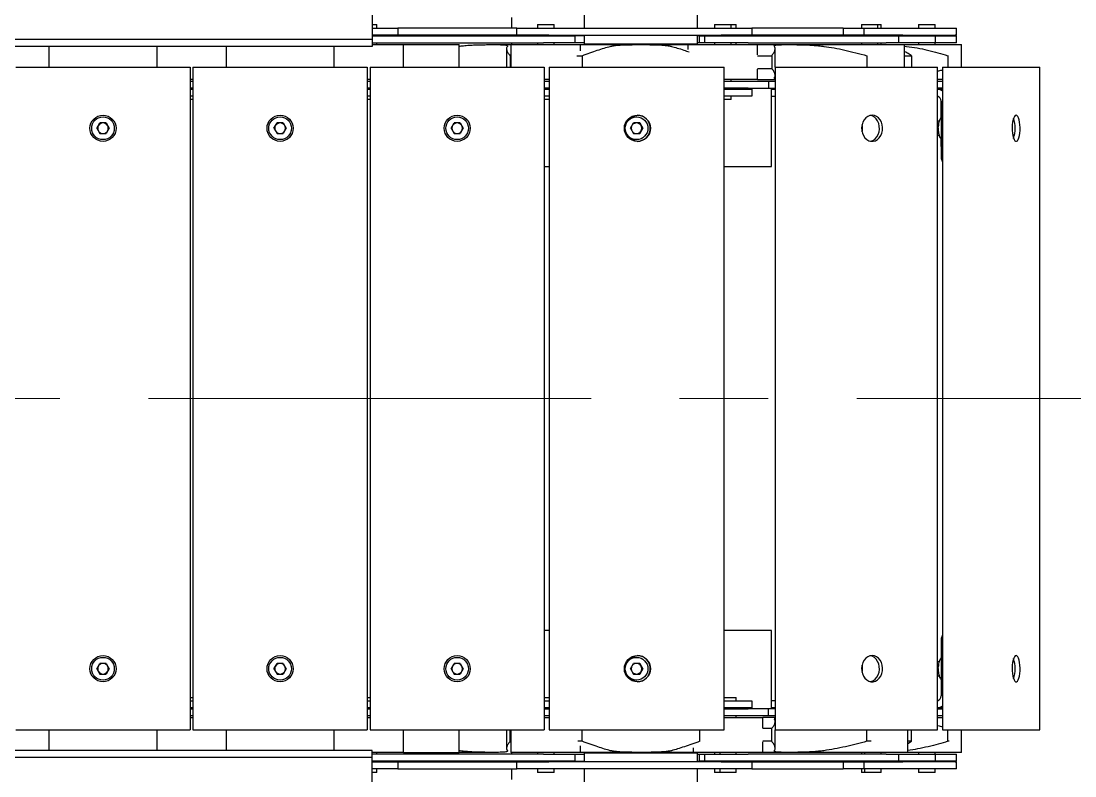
# Model space of a CAD drawing. Header units: millimetres. Extents: x 0 to 11880, y 0 to 8400.
# Drawn here: x 10471 to 11076, y 4562 to 4995 of the extents above; entities that cross this region are included whole.
import ezdxf

# ---------------------------------------------------------------- set-up
doc = ezdxf.new("R2010")
doc.units = ezdxf.units.MM
doc.header["$LTSCALE"] = 20
doc.linetypes.add('CENTERX2', pattern=[20.32, 12.7, -2.54, 2.54, -2.54])
doc.layers.add('ANNOTAZIONI', color=7, linetype='Continuous')

msp = doc.modelspace()

# ---------------------------------------------------------------- linework, layer by layer
at = {"color": 7, "linetype": 'Continuous', "lineweight": 25}
for p, q in [((10859.48, 4990.65), (10859.48, 5009.44)), ((10672.78, 5001.15), (10672.78, 4988.15)), ((10794.48, 5002.19), (10794.48, 4990.65)), ((10752.78, 4996.65), (10752.78, 4990.65)), ((10672.78, 4992.65), (10675.53, 4992.65)), ((10672.78, 4990.65), (10687.46, 4990.65)), ((10672.78, 4988.15), (10672.78, 4984.15)), ((10675.53, 4990.65), (10675.53, 4992.65)), ((10755.71, 4990.65), (10687.46, 4990.65)), ((10687.46, 4990.65), (10687.46, 4986.65)), ((10755.71, 4986.65), (10755.71, 4990.65)), ((10755.71, 4990.65), (10774.15, 4990.65)), ((10767.63, 4992.65), (10767.63, 4990.65)), ((10767.63, 4992.65), (10772.38, 4992.65)), ((10772.38, 4992.65), (10777.13, 4992.65)), ((10774.15, 4990.65), (10873.1, 4990.65)), ((10777.13, 4990.65), (10777.13, 4992.65)), ((10777.13, 4992.65), (10777.14, 4992.65)), ((10777.14, 4990.65), (10777.14, 4992.65)), ((10869.21, 4992.65), (10869.21, 4990.65)), ((10869.21, 4992.65), (10874.08, 4992.65)), ((10873.1, 4990.65), (10890.64, 4990.65)), ((10874.08, 4992.65), (10878.71, 4992.65)), ((10878.71, 4990.65), (10878.71, 4992.65)), ((10878.71, 4992.65), (10881.73, 4992.65)), ((10881.73, 4990.65), (10881.73, 4992.65)), ((10890.64, 4990.65), (10890.64, 4986.65)), ((10942.98, 4990.65), (10890.64, 4990.65)), ((10942.98, 4990.65), (10942.98, 4986.65)), ((10942.98, 4990.65), (10955.03, 4990.65)), ((10953.5, 4992.65), (10953.5, 4990.65)), ((10953.5, 4992.65), (10961.1, 4992.65)), ((10955.03, 4986.65), (10955.03, 4990.65)), ((10955.03, 4990.65), (10977.18, 4990.65)), ((10961.1, 4992.65), (10963, 4992.65)), ((10963, 4990.65), (10963, 4992.65)), ((10963, 4992.65), (10964.86, 4992.65)), ((10964.86, 4990.65), (10964.86, 4992.65)), ((10977.18, 4990.65), (11007.28, 4990.65)), ((10986.26, 4992.65), (10986.26, 4990.65)), ((10986.26, 4992.65), (10995.53, 4992.65)), ((10995.53, 4992.65), (10995.76, 4992.65)), ((10995.76, 4990.65), (10995.76, 4992.65)), ((11007.28, 4990.65), (11008.13, 4990.65)), ((11008.13, 4986.65), (11008.13, 4990.65)), ((10672.78, 4984.15), (6107.78, 4984.15)), ((10687.46, 4986.65), (10672.78, 4986.65)), ((10672.78, 4986.15), (10771.07, 4986.15)), ((10672.78, 4984.15), (10672.78, 4980.15)), ((10672.78, 4982.15), (10771.07, 4982.15)), ((10675.53, 4986.15), (10675.53, 4986.65)), ((10675.53, 4981.15), (10675.53, 4982.15)), ((10755.71, 4986.65), (10687.46, 4986.65)), ((10752.78, 4986.65), (10752.78, 4986.15)), ((10752.78, 4982.15), (10752.78, 4981.15)), ((10774.15, 4986.65), (10755.71, 4986.65)), ((10767.63, 4986.65), (10767.63, 4986.15)), ((10767.63, 4982.15), (10767.63, 4981.15)), ((10771.07, 4986.15), (10789.06, 4986.15)), ((10789.06, 4982.15), (10771.07, 4982.15)), ((10774.15, 4986.65), (10873.1, 4986.65)), ((10777.13, 4986.15), (10777.13, 4986.65)), ((10777.13, 4981.15), (10777.13, 4982.15)), ((10777.14, 4986.15), (10777.14, 4986.65)), ((10777.14, 4981.15), (10777.14, 4982.15)), ((10794.48, 4986.15), (10789.06, 4986.15)), ((10789.06, 4986.15), (10789.06, 4982.15)), ((10794.48, 4982.15), (10789.06, 4982.15)), ((10794.48, 4986.65), (10794.48, 4981.65)), ((10859.48, 4981.65), (10859.48, 4986.65)), ((10860.33, 4986.15), (10859.48, 4986.15)), ((10860.33, 4982.15), (10859.48, 4982.15)), ((10860.33, 4986.15), (10860.33, 4982.15)), ((10860.33, 4986.15), (10863.64, 4986.15)), ((10863.64, 4982.15), (10860.33, 4982.15)), ((10863.64, 4982.15), (10863.64, 4986.15)), ((10863.64, 4986.15), (10888.54, 4986.15)), ((10888.54, 4982.15), (10863.64, 4982.15)), ((10869.21, 4986.65), (10869.21, 4986.15)), ((10869.21, 4982.15), (10869.21, 4981.15)), ((10890.64, 4986.65), (10873.1, 4986.65)), ((10878.71, 4986.15), (10878.71, 4986.65)), ((10878.71, 4981.15), (10878.71, 4982.15)), ((10881.73, 4986.15), (10881.73, 4986.65)), ((10881.73, 4981.15), (10881.73, 4982.15)), ((10888.54, 4986.15), (10967.71, 4986.15)), ((10888.54, 4982.15), (10967.71, 4982.15)), ((10942.98, 4986.65), (10890.64, 4986.65)), ((10955.03, 4986.65), (10942.98, 4986.65)), ((10953.5, 4986.65), (10953.5, 4986.15)), ((10953.5, 4982.15), (10953.5, 4981.15)), ((10977.18, 4986.65), (10955.03, 4986.65)), ((10963, 4986.15), (10963, 4986.65)), ((10963, 4981.15), (10963, 4982.15)), ((10964.86, 4986.15), (10964.86, 4986.65)), ((10964.86, 4981.15), (10964.86, 4982.15)), ((10967.71, 4986.15), (10974.91, 4986.15)), ((10974.91, 4982.15), (10967.71, 4982.15)), ((10974.91, 4982.15), (10974.91, 4986.15)), ((10974.91, 4986.15), (10996.08, 4986.15)), ((10996.08, 4982.15), (10974.91, 4982.15)), ((10977.18, 4986.65), (11007.28, 4986.65)), ((10986.26, 4986.65), (10986.26, 4986.15)), ((10986.26, 4982.15), (10986.26, 4981.15)), ((10995.76, 4986.15), (10995.76, 4986.65)), ((10995.76, 4981.15), (10995.76, 4982.15)), ((10996.08, 4982.15), (10996.08, 4986.15)), ((10996.08, 4986.15), (11008.13, 4986.15)), ((11008.13, 4982.15), (10996.08, 4982.15)), ((11008.13, 4986.65), (11007.28, 4986.65)), ((11008.13, 4982.15), (11008.13, 4986.15)), ((10672.78, 4980.15), (6107.78, 4980.15)), ((10487.58, 4968.15), (10487.58, 4980.15)), ((10549.18, 4980.15), (10549.18, 4968.15)), ((10589.18, 4968.15), (10589.18, 4980.15)), ((10650.78, 4980.15), (10650.78, 4968.15)), ((10672.78, 4981.15), (10690.78, 4981.15)), ((10690.78, 4968.15), (10690.78, 4981.15)), ((10690.78, 4981.15), (10722.78, 4981.15)), ((10722.78, 4968.15), (10722.78, 4981.15)), ((10742.11, 4981.15), (10752.39, 4981.15)), ((10749.91, 4978.82), (10749.91, 4968.15)), ((10752.38, 4981.15), (10752.38, 4968.15)), ((10752.38, 4981.15), (10772.38, 4981.15)), ((10772.38, 4981.15), (10792.38, 4981.15)), ((10792.38, 4977.67), (10792.38, 4981.15)), ((10792.39, 4981.15), (10826.98, 4981.15)), ((10794.48, 4981.65), (10794.98, 4981.15)), ((10794.48, 4981.65), (10859.48, 4981.65)), ((10826.98, 4981.15), (10853.96, 4981.15)), ((10853.96, 4981.15), (10853.96, 4978.35)), ((10853.96, 4981.15), (10874.48, 4981.15)), ((10858.98, 4981.15), (10859.48, 4981.65)), ((10874.48, 4981.15), (10893.96, 4981.15)), ((10893.96, 4975.19), (10893.96, 4981.15)), ((10893.96, 4981.15), (10911.85, 4981.15)), ((10903.57, 4980.16), (10903.53, 4980.38)), ((10904.04, 4968.15), (10904.04, 4978.82)), ((10911.85, 4981.15), (10938.25, 4981.15)), ((10938.25, 4981.15), (10938.25, 4980.76)), ((10938.25, 4981.15), (10970.26, 4981.15)), ((10970.26, 4981.15), (10978.25, 4981.15)), ((10978.25, 4968.15), (10978.25, 4981.15)), ((10978.25, 4981.15), (11010.06, 4981.15)), ((10978.25, 4980.29), (10979.3, 4980.16)), ((11010.06, 4981.15), (11011.01, 4981.15)), ((11011.01, 4968.15), (11011.01, 4981.15)), ((10751.93, 4974.8), (10752.38, 4974.8)), ((10751.93, 4974.8), (10751.93, 4968.15)), ((10790.17, 4974.8), (10793.22, 4974.8)), ((10793.22, 4974.8), (10793.22, 4968.15)), ((10893.92, 4974.8), (10902.02, 4974.8)), ((10902.02, 4974.8), (10902.02, 4967.5)), ((10956.65, 4974.8), (10956.65, 4968.15)), ((10978.25, 4974.8), (10982.17, 4974.8)), ((10982.17, 4974.8), (10982.17, 4968.15)), ((11003.03, 4974.8), (11003.53, 4974.8)), ((11003.03, 4974.8), (11003.03, 4968.15)), ((10468.38, 4968.15), (10474.38, 4968.15)), ((10474.38, 4968.15), (10562.38, 4968.15)), ((10562.38, 4968.15), (10568.38, 4968.15)), ((10568.38, 4968.15), (10568.38, 4588.15)), ((10569.98, 4968.15), (10569.98, 4588.15)), ((10569.98, 4968.15), (10575.98, 4968.15)), ((10575.98, 4968.15), (10663.98, 4968.15)), ((10663.98, 4968.15), (10669.98, 4968.15)), ((10669.98, 4968.15), (10669.98, 4588.15)), ((10671.58, 4968.15), (10671.58, 4588.15)), ((10671.58, 4968.15), (10677.58, 4968.15)), ((10677.58, 4968.15), (10765.58, 4968.15)), ((10765.58, 4968.15), (10771.58, 4968.15)), ((10771.58, 4968.15), (10771.58, 4588.15)), ((10774.37, 4968.15), (10774.37, 4588.15)), ((10774.37, 4968.15), (10774.38, 4968.15)), ((10774.38, 4968.15), (10774.84, 4968.15)), ((10774.84, 4968.15), (10780.99, 4968.15)), ((10780.99, 4968.15), (10868.96, 4968.15)), ((10868.96, 4968.15), (10874.81, 4968.15)), ((10874.81, 4588.15), (10874.81, 4968.15)), ((10893.92, 4967.5), (10902.02, 4967.5)), ((10893.96, 4961.15), (10893.96, 4967.1)), ((10904.03, 4968.15), (10904.03, 4588.15)), ((10904.03, 4968.15), (10905.24, 4968.15)), ((10905.24, 4968.15), (10916.04, 4968.15)), ((10916.04, 4968.15), (10924.44, 4968.15)), ((10924.44, 4968.15), (10994.83, 4968.15)), ((10994.83, 4968.15), (10997.23, 4968.15)), ((10997.23, 4588.15), (10997.23, 4968.15)), ((11000, 4968.15), (11000, 4588.15)), ((11000, 4968.15), (11004.17, 4968.15)), ((11004.17, 4968.15), (11021.32, 4968.15)), ((11021.32, 4968.15), (11028.86, 4968.15)), ((11028.86, 4968.15), (11055.62, 4968.15)), ((11055.62, 4968.15), (11055.91, 4968.15)), ((11055.91, 4588.15), (11055.91, 4968.15)), ((10569.98, 4961.15), (10568.38, 4961.15)), ((10568.38, 4960.15), (10569.98, 4960.15)), ((10671.57, 4961.15), (10669.98, 4961.15)), ((10669.98, 4960.15), (10671.58, 4960.15)), ((10774.37, 4961.15), (10771.57, 4961.15)), ((10771.58, 4960.15), (10774.37, 4960.15)), ((10893.96, 4961.15), (10874.8, 4961.15)), ((10874.81, 4960.15), (10888.53, 4960.15)), ((10878.71, 4960.15), (10878.71, 4961.15)), ((10888.53, 4960.15), (10900.13, 4960.15)), ((10893.96, 4961.15), (10904.03, 4961.15)), ((10900.13, 4960.15), (10900.13, 4956.15)), ((10900.13, 4960.15), (10904.03, 4960.15)), ((10904.03, 4961.52), (10903.68, 4961.63)), ((10999.99, 4961.15), (10997.22, 4961.15)), ((10997.22, 4960.15), (10999.99, 4960.15)), ((10999.99, 4961.15), (10999.99, 4960.15)), ((10569.97, 4956.15), (10568.37, 4956.15)), ((10568.37, 4955.65), (10569.97, 4955.65)), ((10671.58, 4956.15), (10669.98, 4956.15)), ((10669.98, 4955.65), (10671.58, 4955.65)), ((10774.37, 4956.15), (10771.58, 4956.15)), ((10771.58, 4955.65), (10774.14, 4955.65)), ((10774.14, 4955.65), (10774.37, 4955.65)), ((10888.53, 4956.15), (10874.81, 4956.15)), ((10874.81, 4955.65), (10890.65, 4955.65)), ((10878.71, 4955.65), (10878.71, 4956.15)), ((10888.53, 4956.15), (10900.13, 4956.15)), ((10890.65, 4955.65), (10890.65, 4951.65)), ((10900.13, 4956.15), (10904.03, 4956.15)), ((10901.98, 4911.15), (10901.98, 4956.15)), ((10901.98, 4955.65), (10904.03, 4955.65)), ((10904.03, 4956.15), (10904.03, 4955.65)), ((10999.99, 4956.15), (10997.22, 4956.15)), ((10997.23, 4955.65), (11000, 4955.65)), ((10569.97, 4951.65), (10568.37, 4951.65)), ((10569.97, 4949.65), (10568.37, 4949.65)), ((10569.97, 4949.65), (10569.97, 4606.65)), ((10671.57, 4949.65), (10669.97, 4949.65)), ((10671.58, 4951.65), (10669.98, 4951.65)), ((10671.57, 4949.65), (10671.57, 4606.65)), ((10774.14, 4951.65), (10771.58, 4951.65)), ((10774.37, 4949.65), (10771.58, 4949.65)), ((10774.14, 4951.65), (10774.37, 4951.65)), ((10890.65, 4951.65), (10874.81, 4951.65)), ((10878.71, 4949.65), (10874.81, 4949.65)), ((10878.71, 4949.65), (10878.71, 4951.65)), ((10901.98, 4951.65), (10904.03, 4951.65)), ((10904.03, 4951.65), (10904.03, 4604.65)), ((10999.21, 4939.23), (10999.21, 4948.77)), ((10999.21, 4948.65), (10999.21, 4918.15)), ((10514.86, 4933.15), (10516.62, 4936.19)), ((10520.14, 4936.19), (10516.62, 4936.19)), ((10520.14, 4936.19), (10521.9, 4933.15)), ((10616.46, 4933.15), (10618.22, 4936.19)), ((10621.74, 4936.19), (10618.22, 4936.19)), ((10621.74, 4936.19), (10623.5, 4933.15)), ((10718.06, 4933.15), (10719.82, 4936.19)), ((10723.34, 4936.19), (10719.82, 4936.19)), ((10723.34, 4936.19), (10725.1, 4933.15)), ((10821.01, 4933.15), (10822.77, 4936.19)), ((10826.29, 4936.19), (10822.77, 4936.19)), ((10824.52, 4939.65), (10824.32, 4939.65)), ((10826.19, 4936.19), (10827.07, 4934.67)), ((10826.29, 4936.19), (10828.05, 4933.15)), ((10827.07, 4934.67), (10827.94, 4933.15)), ((10998.07, 4937.15), (10997.23, 4937.15)), ((10514.86, 4933.15), (10516.62, 4930.1)), ((10516.62, 4930.1), (10520.14, 4930.1)), ((10521.9, 4933.15), (10520.14, 4930.1)), ((10616.46, 4933.15), (10618.22, 4930.1)), ((10618.22, 4930.1), (10621.74, 4930.1)), ((10623.5, 4933.15), (10621.74, 4930.1)), ((10718.06, 4933.15), (10719.82, 4930.1)), ((10719.82, 4930.1), (10723.34, 4930.1)), ((10725.1, 4933.15), (10723.34, 4930.1)), ((10821.01, 4933.15), (10822.77, 4930.1)), ((10822.77, 4930.1), (10826.29, 4930.1)), ((10827.07, 4931.62), (10826.19, 4930.1)), ((10828.05, 4933.15), (10826.29, 4930.1)), ((10827.94, 4933.15), (10827.07, 4931.62)), ((10827.94, 4933.15), (10828.05, 4933.15)), ((10997.23, 4929.15), (10998.06, 4929.15)), ((10824.32, 4926.65), (10824.52, 4926.65)), ((10999.21, 4922.65), (10999.21, 4927.06)), ((10999.21, 4922.65), (10999.21, 4922.36)), ((10771.57, 4911.15), (10774.37, 4911.15)), ((10774.37, 4911.15), (10774.37, 4645.15)), ((10874.8, 4911.15), (10901.98, 4911.15)), ((10999.99, 4913.77), (10999.99, 4642.53)), ((10774.37, 4645.15), (10771.57, 4645.15)), ((10901.98, 4645.15), (10874.8, 4645.15)), ((10901.98, 4600.15), (10901.98, 4645.15)), ((10999.21, 4638.15), (10999.21, 4607.65)), ((10514.86, 4623.15), (10516.62, 4626.19)), ((10520.14, 4626.19), (10516.62, 4626.19)), ((10520.14, 4626.19), (10521.9, 4623.15)), ((10616.46, 4623.15), (10618.22, 4626.19)), ((10621.74, 4626.19), (10618.22, 4626.19)), ((10621.74, 4626.19), (10623.5, 4623.15)), ((10718.06, 4623.15), (10719.82, 4626.19)), ((10723.34, 4626.19), (10719.82, 4626.19)), ((10723.34, 4626.19), (10725.1, 4623.15)), ((10821.01, 4623.15), (10822.77, 4626.19)), ((10826.29, 4626.19), (10822.77, 4626.19)), ((10824.52, 4629.65), (10824.32, 4629.65)), ((10826.19, 4626.19), (10827.07, 4624.67)), ((10826.29, 4626.19), (10828.05, 4623.15)), ((10998.07, 4627.15), (10997.23, 4627.15)), ((10514.86, 4623.15), (10516.62, 4620.1)), ((10516.62, 4620.1), (10520.14, 4620.1)), ((10521.9, 4623.15), (10520.14, 4620.1)), ((10616.46, 4623.15), (10618.22, 4620.1)), ((10618.22, 4620.1), (10621.74, 4620.1)), ((10623.5, 4623.15), (10621.74, 4620.1)), ((10718.06, 4623.15), (10719.82, 4620.1)), ((10719.82, 4620.1), (10723.34, 4620.1)), ((10725.1, 4623.15), (10723.34, 4620.1)), ((10821.01, 4623.15), (10822.77, 4620.1)), ((10822.77, 4620.1), (10826.29, 4620.1)), ((10827.07, 4621.62), (10826.19, 4620.1)), ((10828.05, 4623.15), (10826.29, 4620.1)), ((10827.07, 4624.67), (10827.94, 4623.15)), ((10827.94, 4623.15), (10827.07, 4621.62)), ((10827.94, 4623.15), (10828.05, 4623.15)), ((10824.32, 4616.65), (10824.52, 4616.65)), ((10997.23, 4619.15), (10998.06, 4619.15)), ((10568.37, 4606.65), (10569.97, 4606.65)), ((10568.37, 4604.65), (10569.97, 4604.65)), ((10669.97, 4606.65), (10671.57, 4606.65)), ((10669.98, 4604.65), (10671.58, 4604.65)), ((10771.58, 4606.65), (10774.37, 4606.65)), ((10771.58, 4604.65), (10774.14, 4604.65)), ((10774.37, 4604.65), (10774.14, 4604.65)), ((10874.81, 4606.65), (10881.73, 4606.65)), ((10874.81, 4604.65), (10890.65, 4604.65)), ((10881.73, 4604.65), (10881.73, 4606.65)), ((10890.65, 4604.65), (10890.65, 4600.65)), ((10904.03, 4604.65), (10901.98, 4604.65)), ((10569.97, 4600.65), (10568.37, 4600.65)), ((10568.37, 4600.15), (10569.97, 4600.15)), ((10569.98, 4596.15), (10568.38, 4596.15)), ((10568.38, 4595.15), (10569.98, 4595.15)), ((10671.58, 4600.65), (10669.98, 4600.65)), ((10669.98, 4600.15), (10671.58, 4600.15)), ((10671.58, 4596.15), (10669.98, 4596.15)), ((10669.98, 4595.15), (10671.57, 4595.15)), ((10771.57, 4595.15), (10774.37, 4595.15)), ((10774.14, 4600.65), (10771.58, 4600.65)), ((10771.58, 4600.15), (10774.37, 4600.15)), ((10774.37, 4596.15), (10771.58, 4596.15)), ((10774.37, 4600.65), (10774.14, 4600.65)), ((10874.8, 4595.15), (10896.98, 4595.15)), ((10890.65, 4600.65), (10874.81, 4600.65)), ((10874.81, 4600.15), (10888.53, 4600.15)), ((10888.53, 4596.15), (10874.81, 4596.15)), ((10881.73, 4600.15), (10881.73, 4600.65)), ((10881.73, 4595.15), (10881.73, 4596.15)), ((10900.12, 4600.15), (10888.53, 4600.15)), ((10900.12, 4596.15), (10888.53, 4596.15)), ((10896.98, 4589.12), (10896.98, 4595.15)), ((10904.03, 4595.15), (10896.98, 4595.15)), ((10900.12, 4596.15), (10900.12, 4600.15)), ((10904.03, 4600.15), (10900.12, 4600.15)), ((10904.03, 4596.15), (10900.12, 4596.15)), ((10904.03, 4600.65), (10901.98, 4600.65)), ((10904.03, 4600.65), (10904.03, 4600.15)), ((10997.22, 4600.15), (10999.99, 4600.15)), ((10999.99, 4596.15), (10997.22, 4596.15)), ((10997.22, 4595.15), (10999.99, 4595.15)), ((11000, 4600.65), (10997.23, 4600.65)), ((10999.99, 4596.15), (10999.99, 4595.15)), ((10903.57, 4594.16), (10903.53, 4594.38)), ((10468.38, 4588.15), (10474.38, 4588.15)), ((10474.38, 4588.15), (10562.38, 4588.15)), ((10487.58, 4576.15), (10487.58, 4588.15)), ((10549.18, 4588.15), (10549.18, 4576.15)), ((10562.38, 4588.15), (10568.38, 4588.15)), ((10569.98, 4588.15), (10575.98, 4588.15)), ((10575.98, 4588.15), (10663.98, 4588.15)), ((10589.18, 4576.15), (10589.18, 4588.15)), ((10650.78, 4588.15), (10650.78, 4576.15)), ((10663.98, 4588.15), (10669.98, 4588.15)), ((10671.58, 4588.15), (10677.58, 4588.15)), ((10677.58, 4588.15), (10765.58, 4588.15)), ((10690.78, 4575.15), (10690.78, 4588.15)), ((10722.78, 4575.15), (10722.78, 4588.15)), ((10749.91, 4588.15), (10749.91, 4577.47)), ((10751.93, 4581.5), (10751.93, 4588.15)), ((10752.39, 4588.15), (10752.39, 4575.15)), ((10765.58, 4588.15), (10771.58, 4588.15)), ((10774.37, 4588.15), (10774.38, 4588.15)), ((10774.38, 4588.15), (10774.84, 4588.15)), ((10774.84, 4588.15), (10780.99, 4588.15)), ((10780.99, 4588.15), (10868.96, 4588.15)), ((10793.22, 4581.5), (10793.22, 4588.15)), ((10860.74, 4581.5), (10860.74, 4588.15)), ((10868.96, 4588.15), (10874.81, 4588.15)), ((10902.02, 4588.8), (10896.96, 4588.8)), ((10902.02, 4581.5), (10902.02, 4588.8)), ((10904.03, 4588.15), (10905.24, 4588.15)), ((10904.04, 4577.47), (10904.04, 4588.15)), ((10905.24, 4588.15), (10916.04, 4588.15)), ((10916.04, 4588.15), (10924.44, 4588.15)), ((10924.44, 4588.15), (10994.83, 4588.15)), ((10956.65, 4581.5), (10956.65, 4588.15)), ((10980.11, 4575.15), (10980.11, 4588.15)), ((10982.17, 4581.5), (10982.17, 4588.15)), ((10994.83, 4588.15), (10997.23, 4588.15)), ((11000, 4588.15), (11004.17, 4588.15)), ((11003.03, 4581.5), (11003.03, 4588.15)), ((11004.17, 4588.15), (11021.32, 4588.15)), ((11011.01, 4575.15), (11011.01, 4588.15)), ((11021.32, 4588.15), (11028.86, 4588.15)), ((11028.86, 4588.15), (11055.62, 4588.15)), ((11055.62, 4588.15), (11055.91, 4588.15)), ((10752.39, 4581.5), (10751.93, 4581.5)), ((10793.22, 4581.5), (10790.72, 4581.5)), ((10792.39, 4575.15), (10792.39, 4578.94)), ((10856.98, 4577.83), (10856.98, 4575.15)), ((10861.06, 4581.5), (10860.74, 4581.5)), ((10902.02, 4581.5), (10896.96, 4581.5)), ((10896.98, 4575.15), (10896.98, 4581.17)), ((10959.1, 4581.5), (10956.65, 4581.5)), ((10982.17, 4581.5), (10980.11, 4581.5)), ((10980.11, 4580.22), (10982.17, 4581.5)), ((11003.83, 4581.5), (11003.03, 4581.5)), ((10672.78, 4576.15), (6107.78, 4576.15)), ((10672.78, 4572.15), (6107.78, 4572.15)), ((10672.78, 4572.15), (10672.78, 4576.15)), ((10690.78, 4575.15), (10672.78, 4575.15)), ((10771.07, 4574.15), (10672.78, 4574.15)), ((10672.78, 4568.15), (10672.78, 4572.15)), ((10675.53, 4574.15), (10675.53, 4575.15)), ((10675.53, 4574.15), (10675.53, 4575.15)), ((10690.78, 4575.15), (10722.78, 4575.15)), ((10742.11, 4575.15), (10722.78, 4575.15)), ((10750.38, 4576.13), (10750.42, 4575.91)), ((10772.91, 4575.15), (10752.39, 4575.15)), ((10752.78, 4575.15), (10752.78, 4574.15)), ((10767.63, 4575.15), (10767.63, 4574.15)), ((10767.64, 4575.15), (10767.64, 4574.15)), ((10771.07, 4574.15), (10789.06, 4574.15)), ((10792.39, 4575.15), (10772.91, 4575.15)), ((10777.14, 4574.15), (10777.14, 4575.15)), ((10789.06, 4574.15), (10789.06, 4570.15)), ((10789.06, 4574.15), (10794.48, 4574.15)), ((10826.98, 4575.15), (10792.38, 4575.15)), ((10794.98, 4575.15), (10794.48, 4574.65)), ((10794.48, 4574.65), (10794.48, 4569.65)), ((10859.48, 4574.65), (10794.48, 4574.65)), ((10856.98, 4575.15), (10826.98, 4575.15)), ((10888.99, 4575.15), (10856.98, 4575.15)), ((10859.48, 4574.65), (10858.98, 4575.15)), ((10859.48, 4569.65), (10859.48, 4574.65)), ((10859.48, 4574.15), (10860.33, 4574.15)), ((10860.33, 4574.15), (10860.33, 4570.15)), ((10860.33, 4574.15), (10863.64, 4574.15)), ((10863.64, 4570.15), (10863.64, 4574.15)), ((10863.64, 4574.15), (10888.53, 4574.15)), ((10869.21, 4575.15), (10869.21, 4574.15)), ((10872.23, 4575.15), (10872.23, 4574.15)), ((10881.73, 4574.15), (10881.73, 4575.15)), ((10967.71, 4574.15), (10888.53, 4574.15)), ((10896.98, 4575.15), (10888.99, 4575.15)), ((10911.85, 4575.15), (10896.98, 4575.15)), ((10940.11, 4575.15), (10911.85, 4575.15)), ((10940.11, 4575.5), (10940.11, 4575.15)), ((10979.16, 4575.15), (10940.11, 4575.15)), ((10953.5, 4575.15), (10953.5, 4574.15)), ((10955.36, 4575.15), (10955.36, 4574.15)), ((10964.86, 4574.15), (10964.86, 4575.15)), ((10967.71, 4574.15), (10974.9, 4574.15)), ((10974.9, 4570.15), (10974.9, 4574.15)), ((10974.9, 4574.15), (10996.08, 4574.15)), ((10980.11, 4575.15), (10979.16, 4575.15)), ((11011.01, 4575.15), (10980.11, 4575.15)), ((10986.26, 4575.15), (10986.26, 4574.15)), ((10995.76, 4574.15), (10995.76, 4575.15)), ((10996.08, 4570.15), (10996.08, 4574.15)), ((10996.08, 4574.15), (11008.13, 4574.15)), ((11008.13, 4570.15), (11008.13, 4574.15)), ((10771.07, 4570.15), (10672.78, 4570.15)), ((10672.78, 4569.65), (10687.46, 4569.65)), ((10672.78, 4555.15), (10672.78, 4568.15)), ((10687.46, 4565.65), (10672.78, 4565.65)), ((10675.53, 4569.65), (10675.53, 4570.15)), ((10675.53, 4569.65), (10675.53, 4570.15)), ((10675.53, 4563.65), (10675.53, 4565.65)), ((10675.53, 4563.65), (10675.53, 4565.65)), ((10687.46, 4569.65), (10755.71, 4569.65)), ((10687.46, 4569.65), (10687.46, 4565.65)), ((10687.46, 4565.65), (10755.71, 4565.65)), ((10752.78, 4570.15), (10752.78, 4569.65)), ((10752.78, 4565.65), (10752.78, 4559.65)), ((10755.71, 4569.65), (10774.15, 4569.65)), ((10755.71, 4565.65), (10755.71, 4569.65)), ((10774.15, 4565.65), (10755.71, 4565.65)), ((10767.63, 4570.15), (10767.63, 4569.65)), ((10767.63, 4565.65), (10767.63, 4563.65)), ((10767.64, 4570.15), (10767.64, 4569.65)), ((10767.64, 4565.65), (10767.64, 4563.65)), ((10789.06, 4570.15), (10771.07, 4570.15)), ((10873.1, 4569.65), (10774.15, 4569.65)), ((10873.1, 4565.65), (10774.15, 4565.65)), ((10777.14, 4569.65), (10777.14, 4570.15)), ((10777.14, 4563.65), (10777.14, 4565.65)), ((10789.06, 4570.15), (10794.48, 4570.15)), ((10794.48, 4565.65), (10794.48, 4554.1)), ((10859.48, 4570.15), (10860.33, 4570.15)), ((10859.48, 4546.85), (10859.48, 4565.65)), ((10863.64, 4570.15), (10860.33, 4570.15)), ((10888.53, 4570.15), (10863.64, 4570.15)), ((10869.21, 4570.15), (10869.21, 4569.65)), ((10869.21, 4565.65), (10869.21, 4563.65)), ((10872.23, 4570.15), (10872.23, 4569.65)), ((10872.23, 4565.65), (10872.23, 4563.65)), ((10873.1, 4569.65), (10890.64, 4569.65)), ((10890.64, 4565.65), (10873.1, 4565.65)), ((10881.73, 4569.65), (10881.73, 4570.15)), ((10881.73, 4563.65), (10881.73, 4565.65)), ((10967.71, 4570.15), (10888.53, 4570.15)), ((10890.64, 4569.65), (10942.98, 4569.65)), ((10890.64, 4569.65), (10890.64, 4565.65)), ((10890.64, 4565.65), (10942.98, 4565.65)), ((10942.98, 4569.65), (10942.98, 4565.65)), ((10942.98, 4569.65), (10955.03, 4569.65)), ((10955.03, 4565.65), (10942.98, 4565.65)), ((10953.5, 4570.15), (10953.5, 4569.65)), ((10953.5, 4565.65), (10953.5, 4563.65)), ((10955.03, 4569.65), (10977.17, 4569.65)), ((10955.03, 4565.65), (10955.03, 4569.65)), ((10977.17, 4565.65), (10955.03, 4565.65)), ((10955.36, 4570.15), (10955.36, 4569.65)), ((10955.36, 4565.65), (10955.36, 4563.65)), ((10964.86, 4569.65), (10964.86, 4570.15)), ((10964.86, 4563.65), (10964.86, 4565.65)), ((10974.9, 4570.15), (10967.71, 4570.15)), ((10996.08, 4570.15), (10974.9, 4570.15)), ((11007.28, 4569.65), (10977.17, 4569.65)), ((11007.28, 4565.65), (10977.17, 4565.65)), ((10986.26, 4570.15), (10986.26, 4569.65)), ((10986.26, 4565.65), (10986.26, 4563.65)), ((10995.76, 4569.65), (10995.76, 4570.15)), ((10995.76, 4563.65), (10995.76, 4565.65)), ((11008.13, 4570.15), (10996.08, 4570.15)), ((11007.28, 4569.65), (11008.13, 4569.65)), ((11008.13, 4565.65), (11007.28, 4565.65)), ((11008.13, 4565.65), (11008.13, 4569.65)), ((10675.53, 4563.65), (10672.78, 4563.65)), ((10675.53, 4563.65), (10675.53, 4563.65)), ((10767.64, 4563.65), (10767.63, 4563.65)), ((10772.51, 4563.65), (10767.64, 4563.65)), ((10777.14, 4563.65), (10772.51, 4563.65)), ((10872.23, 4563.65), (10869.21, 4563.65)), ((10879.83, 4563.65), (10872.23, 4563.65)), ((10881.73, 4563.65), (10879.83, 4563.65)), ((10955.36, 4563.65), (10953.5, 4563.65)), ((10964.63, 4563.65), (10955.36, 4563.65)), ((10964.86, 4563.65), (10964.63, 4563.65)), ((10995.76, 4563.65), (10986.26, 4563.65))]:
    msp.add_line(p, q, dxfattribs=at)
at = {"color": 7, "linetype": 'Continuous', "lineweight": 25, "flags": 128}
for points in [[(10997.22, 4956), (10997.44, 4955.92), (10997.93, 4955.65)], [(10959.63, 4940.65), (10958.34, 4940.47), (10957.11, 4939.95), (10956, 4939.12), (10955.06, 4938), (10954.33, 4936.66), (10953.85, 4935.15), (10953.64, 4933.55), (10953.71, 4931.93), (10954.06, 4930.37), (10954.67, 4928.94), (10955.51, 4927.7), (10956.54, 4926.72), (10957.72, 4926.04), (10958.98, 4925.69), (10960.28, 4925.69), (10961.55, 4926.04), (10962.73, 4926.72), (10963.76, 4927.7), (10964.6, 4928.94), (10965.21, 4930.37), (10965.55, 4931.93), (10965.62, 4933.55), (10965.41, 4935.15), (10964.93, 4936.66), (10964.21, 4938), (10963.26, 4939.12), (10962.15, 4939.95), (10960.92, 4940.47), (10959.63, 4940.65)], [(10958.73, 4925.73), (10959.12, 4925.82), (10960.35, 4926.34), (10961.46, 4927.18), (10962.4, 4928.29), (10963.13, 4929.63), (10963.61, 4931.14), (10963.82, 4932.74), (10963.75, 4934.36), (10963.41, 4935.92), (10962.8, 4937.36), (10961.96, 4938.59), (10960.93, 4939.57), (10959.75, 4940.25), (10958.73, 4940.56)], [(11042.24, 4940.65), (11041.75, 4940.47), (11041.28, 4939.95), (11040.86, 4939.12), (11040.5, 4938), (11040.23, 4936.66), (11040.04, 4935.15), (11039.96, 4933.55), (11039.99, 4931.93), (11040.12, 4930.37), (11040.35, 4928.94), (11040.67, 4927.7), (11041.07, 4926.72), (11041.51, 4926.04), (11041.99, 4925.69), (11042.49, 4925.69), (11042.97, 4926.04), (11043.42, 4926.72), (11043.81, 4927.7), (11044.13, 4928.94), (11044.36, 4930.37), (11044.49, 4931.93), (11044.52, 4933.55), (11044.44, 4935.15), (11044.26, 4936.66), (11043.98, 4938), (11043.62, 4939.12), (11043.2, 4939.95), (11042.73, 4940.47), (11042.24, 4940.65)], [(10997.61, 4933.15), (10997.67, 4934.56), (10997.67, 4934.64)], [(10959.63, 4630.65), (10958.34, 4630.47), (10957.11, 4629.95), (10956, 4629.12), (10955.06, 4628), (10954.33, 4626.66), (10953.85, 4625.15), (10953.64, 4623.55), (10953.71, 4621.93), (10954.06, 4620.37), (10954.67, 4618.94), (10955.51, 4617.7), (10956.54, 4616.72), (10957.72, 4616.04), (10958.98, 4615.69), (10960.28, 4615.69), (10961.55, 4616.04), (10962.73, 4616.72), (10963.76, 4617.7), (10964.6, 4618.94), (10965.21, 4620.37), (10965.55, 4621.93), (10965.62, 4623.55), (10965.41, 4625.15), (10964.93, 4626.66), (10964.21, 4628), (10963.26, 4629.12), (10962.15, 4629.95), (10960.92, 4630.47), (10959.63, 4630.65)], [(10958.73, 4615.73), (10959.12, 4615.82), (10960.35, 4616.34), (10961.46, 4617.18), (10962.4, 4618.29), (10963.13, 4619.63), (10963.61, 4621.14), (10963.82, 4622.74), (10963.75, 4624.36), (10963.41, 4625.92), (10962.8, 4627.36), (10961.96, 4628.59), (10960.93, 4629.57), (10959.75, 4630.25), (10958.73, 4630.56)], [(11042.24, 4630.65), (11041.75, 4630.47), (11041.28, 4629.95), (11040.86, 4629.12), (11040.5, 4628), (11040.23, 4626.66), (11040.04, 4625.15), (11039.96, 4623.55), (11039.99, 4621.93), (11040.12, 4620.37), (11040.35, 4618.94), (11040.67, 4617.7), (11041.07, 4616.72), (11041.51, 4616.04), (11041.99, 4615.69), (11042.49, 4615.69), (11042.97, 4616.04), (11043.42, 4616.72), (11043.81, 4617.7), (11044.13, 4618.94), (11044.36, 4620.37), (11044.49, 4621.93), (11044.52, 4623.55), (11044.44, 4625.15), (11044.26, 4626.66), (11043.98, 4628), (11043.62, 4629.12), (11043.2, 4629.95), (11042.73, 4630.47), (11042.24, 4630.65)], [(10997.61, 4623.15), (10997.67, 4624.56), (10997.67, 4624.64)], [(10997.93, 4600.65), (10997.44, 4600.37), (10997.22, 4600.29)]]:
    msp.add_lwpolyline(points, dxfattribs=at)
at = {"color": 7, "linetype": 'Continuous', "lineweight": 25}
for centre, radius in [((10518.38, 4933.15), 7.5), ((10619.98, 4933.15), 7.5), ((10721.58, 4933.15), 7.5), ((10824.98, 4933.15), 7.5), ((10518.38, 4933.15), 6.5), ((10619.98, 4933.15), 6.5), ((10721.58, 4933.15), 6.5), ((10824.52, 4933.15), 6.5), ((10518.38, 4623.15), 7.5), ((10518.38, 4623.15), 6.5), ((10619.98, 4623.15), 7.5), ((10619.98, 4623.15), 6.5), ((10721.58, 4623.15), 7.5), ((10721.58, 4623.15), 6.5), ((10824.98, 4623.15), 7.5), ((10824.52, 4623.15), 6.5)]:
    msp.add_circle(centre, radius, dxfattribs=at)
for centre, radius, start, end in [((10996.33, 4949.18), 6.47, 55.42768, 82.02491), ((10996.24, 4948.7), 2.97, 358.95685, 70.66289), ((10824.9, 4933.15), 7.5, 270.01429, 89.98571), ((10518.38, 4933.15), 3.05, 150, 210), ((10518.38, 4933.15), 3.05, 90, 150), ((10518.38, 4933.15), 3.05, 30, 90), ((10518.38, 4933.15), 3.05, 330, 30), ((10619.98, 4933.15), 3.05, 150, 210), ((10619.98, 4933.15), 3.05, 90, 150), ((10619.98, 4933.15), 3.05, 30, 90), ((10619.98, 4933.15), 3.05, 330, 30), ((10721.58, 4933.15), 3.05, 150, 210), ((10721.58, 4933.15), 3.05, 90, 150), ((10721.58, 4933.15), 3.05, 30, 90), ((10721.58, 4933.15), 3.05, 330, 30), ((10824.33, 4933.15), 6.5, 90.01382, 269.98618), ((10824.43, 4933.15), 3.05, 163.89074, 196.10926), ((10824.43, 4933.15), 3.05, 90.00247, 136.12556), ((10824.43, 4933.15), 3.05, 29.98718, 89.99643), ((10824.43, 4933.15), 3.05, 330.00925, 29.99075), ((10824.32, 4933.15), 8, 331.31036, 28.68953), ((10946.13, 4933.15), 8.02, 344.88517, 15.11483), ((11022.31, 4933.15), 19.41, 342.46782, 17.53218), ((10518.38, 4933.15), 3.05, 210, 270), ((10518.38, 4933.15), 3.05, 270, 330), ((10619.98, 4933.15), 3.05, 210, 270), ((10619.98, 4933.15), 3.05, 270, 330), ((10721.58, 4933.15), 3.05, 210, 270), ((10721.58, 4933.15), 3.05, 270, 330), ((10824.43, 4933.14), 3.05, 223.87372, 269.99825), ((10824.43, 4933.15), 3.05, 270.00357, 330.01282), ((11008.9, 4917.63), 9.71, 176.93631, 203.43069), ((11008.89, 4638.67), 9.7, 156.53405, 183.07082), ((10518.38, 4623.15), 3.05, 90, 150), ((10518.38, 4623.15), 3.05, 30, 90), ((10619.98, 4623.15), 3.05, 90, 150), ((10619.98, 4623.15), 3.05, 30, 90), ((10721.58, 4623.15), 3.05, 90, 150), ((10721.58, 4623.15), 3.05, 30, 90), ((10824.33, 4623.15), 6.5, 90.01382, 269.98618), ((10824.43, 4623.15), 3.05, 90.00247, 136.12556), ((10824.43, 4623.15), 3.05, 29.98718, 89.99643), ((10824.9, 4623.15), 7.5, 270.01429, 89.98571), ((10824.32, 4623.15), 8, 331.30202, 28.69801), ((11022.31, 4623.15), 19.41, 342.46782, 17.53218), ((10518.38, 4623.15), 3.05, 150, 210), ((10518.38, 4623.15), 3.05, 210, 270), ((10518.38, 4623.15), 3.05, 270, 330), ((10518.38, 4623.15), 3.05, 330, 30), ((10619.98, 4623.15), 3.05, 150, 210), ((10619.98, 4623.15), 3.05, 210, 270), ((10619.98, 4623.15), 3.05, 270, 330), ((10619.98, 4623.15), 3.05, 330, 30), ((10721.58, 4623.15), 3.05, 150, 210), ((10721.58, 4623.15), 3.05, 210, 270), ((10721.58, 4623.15), 3.05, 270, 330), ((10721.58, 4623.15), 3.05, 330, 30), ((10824.43, 4623.15), 3.05, 163.89074, 196.10926), ((10824.43, 4623.14), 3.05, 223.87372, 269.99825), ((10824.43, 4623.15), 3.05, 270.00357, 330.01282), ((10824.43, 4623.15), 3.05, 330.00925, 29.99075), ((10946.13, 4623.15), 8.02, 344.88516, 15.11484), ((10996.21, 4607.61), 2.99, 289.66077, 0.75323), ((10996.33, 4607.11), 6.47, 277.98975, 304.58972)]:
    msp.add_arc(centre, radius, start, end, dxfattribs=at)
for points, knots in [([(10722.78, 4980.25), (10723.55, 4980.35), (10725.4, 4980.58), (10728.49, 4980.81), (10731.9, 4980.98), (10735.26, 4981.08), (10738.49, 4981.13), (10740.73, 4981.15), (10741.89, 4981.15), (10742.11, 4981.15)], [0, 0, 0, 0, 0.1233986, 0.2926341, 0.4570966, 0.6263114, 0.7911224, 0.9606729, 1, 1, 1, 1]), ([(10742.11, 4981.15), (10742.89, 4981.14), (10744.47, 4981.14), (10746.53, 4981.11), (10748.29, 4981.03), (10749.63, 4980.9), (10750.06, 4980.74), (10750.27, 4980.67)], [0, 0, 0, 0, 0.183858, 0.371853, 0.579435, 0.793072, 1, 1, 1, 1]), ([(10750.38, 4980.16), (10750.19, 4979.86), (10749.82, 4979.26), (10749.96, 4978.01), (10750.58, 4976.54), (10751.48, 4975.38), (10751.93, 4974.8)], [0, 0, 0, 0, 0.244509, 0.49122, 0.744545, 1, 1, 1, 1]), ([(10750.44, 4980.39), (10750.46, 4980.37), (10750.51, 4980.31), (10750.43, 4980.22), (10750.38, 4980.16)], [0, 0, 0, 0, 0.263971, 1, 1, 1, 1]), ([(10793.22, 4974.8), (10794.75, 4975.35), (10797.84, 4976.47), (10802.07, 4977.94), (10806.03, 4979.22), (10808.29, 4979.85), (10809.43, 4980.16)], [0, 0, 0, 0, 0.244841, 0.491556, 0.744588, 1, 1, 1, 1]), ([(10809.43, 4980.16), (10810.03, 4980.29), (10811.26, 4980.55), (10813.66, 4980.81), (10816.43, 4980.98), (10819.48, 4981.08), (10822.76, 4981.13), (10825.29, 4981.15), (10826.71, 4981.15), (10826.98, 4981.15)], [0, 0, 0, 0, 0.1579709, 0.3205315, 0.4785077, 0.6410488, 0.7993598, 0.9622233, 1, 1, 1, 1]), ([(10826.98, 4981.15), (10827.97, 4981.14), (10829.99, 4981.14), (10833.06, 4981.11), (10836.13, 4981.03), (10839.04, 4980.9), (10841.63, 4980.68), (10843.4, 4980.42), (10844.26, 4980.22), (10844.52, 4980.16)], [0, 0, 0, 0, 0.140838, 0.284844, 0.443855, 0.607504, 0.766013, 0.929164, 1, 1, 1, 1]), ([(10844.52, 4980.16), (10845.61, 4979.86), (10847.8, 4979.25), (10851.24, 4978.15), (10853.69, 4977.3), (10854.72, 4976.94)], [0, 0, 0, 0, 0.365492, 0.734273, 1, 1, 1, 1]), ([(10902.02, 4974.8), (10902.46, 4975.35), (10903.32, 4976.47), (10903.97, 4977.94), (10904.15, 4979.22), (10903.76, 4979.85), (10903.57, 4980.16)], [0, 0, 0, 0, 0.244841, 0.491556, 0.744588, 1, 1, 1, 1]), ([(10903.51, 4980.53), (10903.64, 4980.62), (10903.9, 4980.81), (10904.99, 4980.98), (10906.56, 4981.08), (10908.64, 4981.13), (10910.5, 4981.15), (10911.63, 4981.15), (10911.85, 4981.15)], [0, 0, 0, 0, 0.193059, 0.380673, 0.573708, 0.76172, 0.955138, 1, 1, 1, 1]), ([(10911.85, 4981.15), (10912.68, 4981.14), (10914.36, 4981.14), (10917.26, 4981.11), (10920.47, 4981.03), (10923.87, 4980.9), (10927.29, 4980.68), (10929.98, 4980.42), (10931.5, 4980.22), (10931.96, 4980.16)], [0, 0, 0, 0, 0.140839, 0.284845, 0.443856, 0.607505, 0.766015, 0.929165, 1, 1, 1, 1]), ([(10931.96, 4980.16), (10933.91, 4979.86), (10937.82, 4979.26), (10943.94, 4978.01), (10950.23, 4976.54), (10954.5, 4975.38), (10956.65, 4974.8)], [0, 0, 0, 0, 0.244509, 0.49122, 0.744545, 1, 1, 1, 1]), ([(10982.17, 4974.8), (10981.35, 4975.36), (10980.2, 4976.17), (10978.69, 4976.84), (10978.25, 4977.04)], [0, 0, 0, 0, 0.705553, 1, 1, 1, 1]), ([(10979.3, 4980.16), (10981.36, 4979.86), (10985.51, 4979.26), (10991.54, 4978.01), (10997.45, 4976.54), (11001.16, 4975.38), (11003.03, 4974.8)], [0, 0, 0, 0, 0.2445094, 0.4912196, 0.7445445, 1, 1, 1, 1]), ([(10903.57, 4962.13), (10903.76, 4962.43), (10904.13, 4963.03), (10903.99, 4964.29), (10903.37, 4965.76), (10902.47, 4966.91), (10902.02, 4967.5)], [0, 0, 0, 0, 0.244509, 0.49122, 0.744545, 1, 1, 1, 1]), ([(11000, 4966.58), (10999.22, 4966.33), (10998.32, 4966.04), (10997.35, 4965.8), (10997.23, 4965.76)], [0, 0, 0, 0, 0.86774, 1, 1, 1, 1]), ([(10903.51, 4961.9), (10903.49, 4961.92), (10903.44, 4961.98), (10903.52, 4962.07), (10903.57, 4962.13)], [0, 0, 0, 0, 0.263971, 1, 1, 1, 1]), ([(10999.21, 4939.23), (10999.16, 4939.2), (10998.92, 4939.04), (10998.61, 4938.57), (10998.21, 4937.77), (10997.9, 4936.67), (10997.69, 4935.46), (10997.63, 4934.61), (10997.6, 4934.24)], [0, 0, 0, 0, 0.037229, 0.196197, 0.396421, 0.618256, 0.830517, 1, 1, 1, 1]), ([(10997.57, 4933.34), (10997.56, 4933.27), (10997.56, 4933.16), (10997.56, 4933.04), (10997.57, 4932.99)], [0, 0, 0, 0, 0.540378, 1, 1, 1, 1]), ([(10997.57, 4932.99), (10997.57, 4932.8), (10997.58, 4932.15), (10997.66, 4931.05), (10997.87, 4929.78), (10998.17, 4928.66), (10998.57, 4927.79), (10998.9, 4927.25), (10999.17, 4927.08), (10999.21, 4927.06)], [0, 0, 0, 0, 0.073141, 0.252859, 0.434025, 0.618379, 0.810055, 0.973506, 1, 1, 1, 1]), ([(10999.21, 4629.23), (10999.16, 4629.2), (10998.92, 4629.04), (10998.61, 4628.57), (10998.21, 4627.77), (10997.9, 4626.67), (10997.69, 4625.46), (10997.63, 4624.61), (10997.6, 4624.24)], [0, 0, 0, 0, 0.037011, 0.1960148, 0.3962849, 0.6181697, 0.8304787, 1, 1, 1, 1]), ([(10997.57, 4623.34), (10997.56, 4623.27), (10997.56, 4623.16), (10997.56, 4623.04), (10997.57, 4622.99)], [0, 0, 0, 0, 0.540378, 1, 1, 1, 1]), ([(10997.57, 4622.99), (10997.57, 4622.8), (10997.58, 4622.15), (10997.66, 4621.05), (10997.87, 4619.78), (10998.17, 4618.66), (10998.57, 4617.79), (10998.9, 4617.25), (10999.17, 4617.08), (10999.21, 4617.06)], [0, 0, 0, 0, 0.073155, 0.252908, 0.434109, 0.618499, 0.810212, 0.973695, 1, 1, 1, 1]), ([(10902.02, 4588.8), (10902.46, 4589.35), (10903.32, 4590.47), (10903.97, 4591.94), (10904.15, 4593.22), (10903.76, 4593.85), (10903.57, 4594.16)], [0, 0, 0, 0, 0.2448408, 0.4915555, 0.7445881, 1, 1, 1, 1]), ([(10903.51, 4594.53), (10903.59, 4594.63), (10903.67, 4594.74), (10904.03, 4594.8), (10904.03, 4594.8)], [0, 0, 0, 0, 0.986898, 1, 1, 1, 1]), ([(10997.23, 4590.53), (10997.27, 4590.52), (10998.24, 4590.28), (10999.14, 4589.99), (11000, 4589.71)], [0, 0, 0, 0, 0.048449, 1, 1, 1, 1]), ([(10751.93, 4581.5), (10751.49, 4580.94), (10750.63, 4579.82), (10749.98, 4578.36), (10749.8, 4577.07), (10750.19, 4576.45), (10750.38, 4576.13)], [0, 0, 0, 0, 0.244841, 0.491556, 0.744588, 1, 1, 1, 1]), ([(10809.43, 4576.13), (10808.34, 4576.43), (10806.16, 4577.03), (10802.29, 4578.29), (10798.01, 4579.76), (10794.82, 4580.91), (10793.22, 4581.5)], [0, 0, 0, 0, 0.244509, 0.49122, 0.744545, 1, 1, 1, 1]), ([(10860.74, 4581.5), (10859.2, 4580.94), (10856.11, 4579.82), (10851.88, 4578.36), (10847.92, 4577.07), (10845.66, 4576.45), (10844.52, 4576.13)], [0, 0, 0, 0, 0.244841, 0.491556, 0.744588, 1, 1, 1, 1]), ([(10903.57, 4576.13), (10903.76, 4576.43), (10904.13, 4577.03), (10903.99, 4578.29), (10903.37, 4579.76), (10902.47, 4580.91), (10902.02, 4581.5)], [0, 0, 0, 0, 0.2445094, 0.4912196, 0.7445445, 1, 1, 1, 1]), ([(10956.65, 4581.5), (10954.59, 4580.94), (10950.47, 4579.82), (10944.26, 4578.36), (10938.05, 4577.07), (10934, 4576.45), (10931.96, 4576.13)], [0, 0, 0, 0, 0.2448408, 0.4915555, 0.7445881, 1, 1, 1, 1]), ([(11003.03, 4581.5), (11001.24, 4580.94), (10997.66, 4579.82), (10991.85, 4578.36), (10986, 4577.12), (10981.99, 4576.53), (10980.11, 4576.26)], [0, 0, 0, 0, 0.252962, 0.507861, 0.769287, 1, 1, 1, 1]), ([(10742.11, 4575.15), (10741.28, 4575.15), (10739.6, 4575.15), (10736.69, 4575.19), (10733.48, 4575.26), (10730.08, 4575.39), (10726.66, 4575.61), (10724.24, 4575.84), (10722.98, 4576.01), (10722.78, 4576.03)], [0, 0, 0, 0, 0.146729, 0.296759, 0.46242, 0.632914, 0.798053, 0.968027, 1, 1, 1, 1]), ([(10750.44, 4575.76), (10750.31, 4575.67), (10750.06, 4575.48), (10748.96, 4575.31), (10747.39, 4575.21), (10745.31, 4575.16), (10743.46, 4575.15), (10742.32, 4575.15), (10742.11, 4575.15)], [0, 0, 0, 0, 0.193059, 0.380673, 0.573708, 0.76172, 0.955138, 1, 1, 1, 1]), ([(10826.98, 4575.15), (10825.98, 4575.15), (10823.97, 4575.15), (10820.9, 4575.19), (10817.82, 4575.26), (10814.91, 4575.39), (10812.32, 4575.61), (10810.55, 4575.87), (10809.69, 4576.07), (10809.43, 4576.13)], [0, 0, 0, 0, 0.140838, 0.284844, 0.443855, 0.607504, 0.766013, 0.929164, 1, 1, 1, 1]), ([(10844.52, 4576.13), (10843.92, 4576), (10842.69, 4575.74), (10840.29, 4575.48), (10837.52, 4575.31), (10834.47, 4575.21), (10831.19, 4575.16), (10828.66, 4575.15), (10827.24, 4575.15), (10826.98, 4575.15)], [0, 0, 0, 0, 0.157971, 0.320531, 0.478508, 0.641049, 0.79936, 0.962223, 1, 1, 1, 1]), ([(10903.51, 4575.9), (10903.49, 4575.92), (10903.44, 4575.98), (10903.52, 4576.07), (10903.57, 4576.13)], [0, 0, 0, 0, 0.263971, 1, 1, 1, 1]), ([(10911.85, 4575.15), (10911.06, 4575.15), (10909.49, 4575.15), (10907.42, 4575.19), (10905.66, 4575.26), (10904.32, 4575.39), (10903.89, 4575.55), (10903.68, 4575.63)], [0, 0, 0, 0, 0.183858, 0.371853, 0.579435, 0.793072, 1, 1, 1, 1]), ([(10931.96, 4576.13), (10930.92, 4576), (10928.82, 4575.74), (10925.47, 4575.48), (10922.05, 4575.31), (10918.7, 4575.21), (10915.46, 4575.16), (10913.22, 4575.15), (10912.06, 4575.15), (10911.85, 4575.15)], [0, 0, 0, 0, 0.157971, 0.320532, 0.478508, 0.641049, 0.79936, 0.962224, 1, 1, 1, 1])]:
    msp.add_open_spline(points, degree=3, knots=knots, dxfattribs=at)
at = {"layer": 'ANNOTAZIONI', "linetype": 'CENTERX2', "lineweight": 18}
msp.add_line((5667.6, 4778.15), (11134, 4778.15), dxfattribs=at)

doc.saveas('drawing.dxf')
